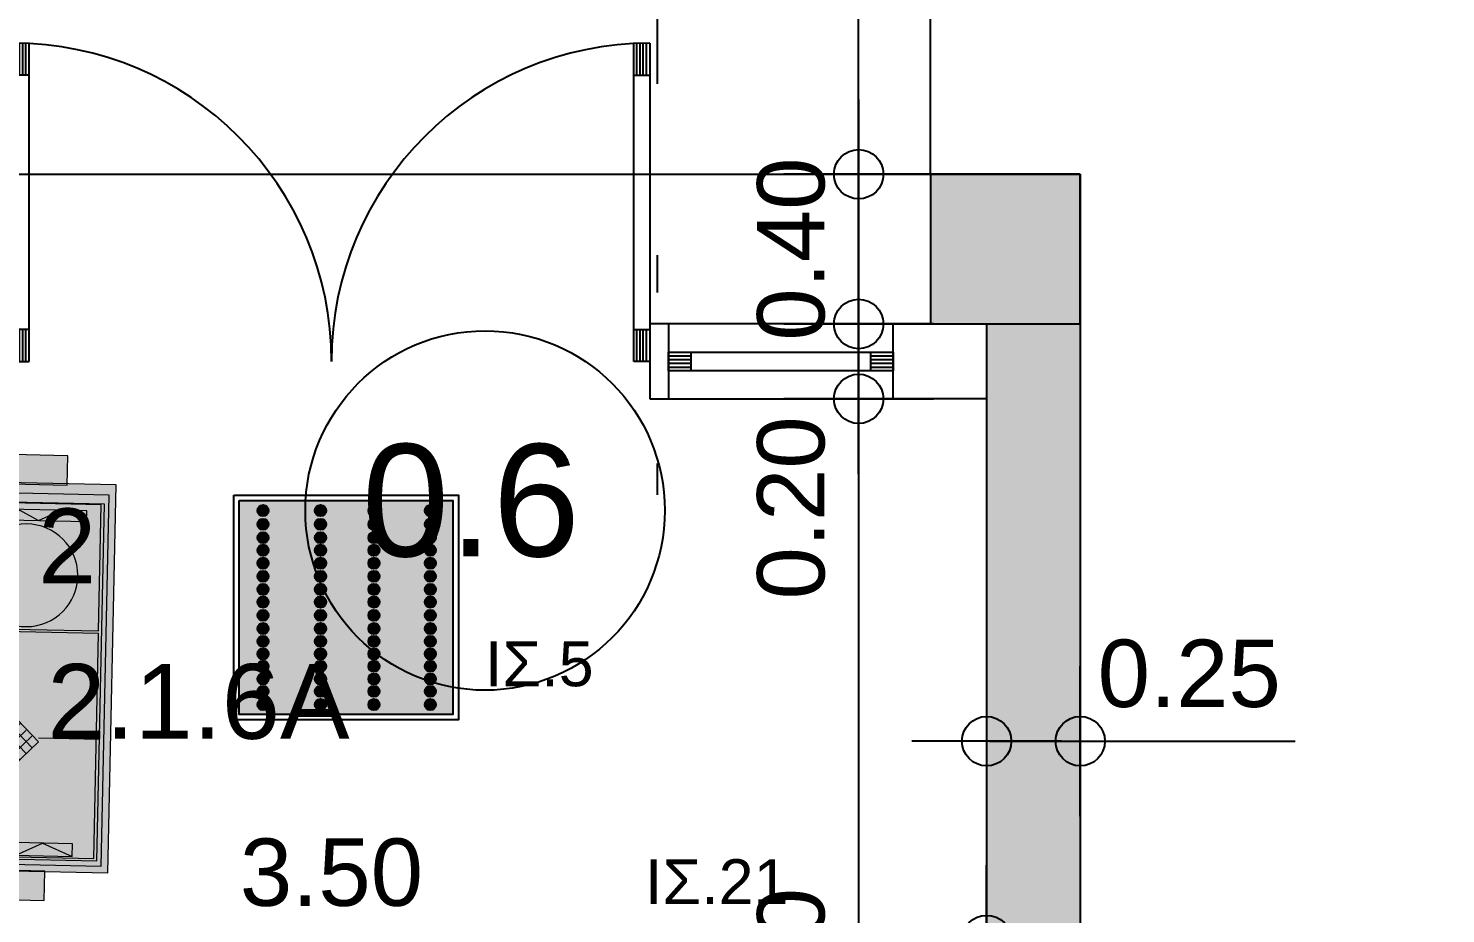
# Model space of a CAD drawing. Header units: metres. Extents: x 0 to 132, y -109 to 310.
# Drawn here: x 30.408 to 34.194, y 45.308 to 47.673 of the extents above; entities that cross this region are included whole.
import ezdxf

# ---------------------------------------------------------------- set-up
doc = ezdxf.new("R2010")
doc.units = ezdxf.units.M
doc.header["$LTSCALE"] = 0.036
doc.linetypes.add('DASHDOTX2', pattern=[50.8, 25.4, -12.7, 0, -12.7])
doc.layers.get('Defpoints').update_dxf_attribs({"color": 252})
for name, color, linetype in [('arxitektonika', 254, 'Continuous'), ('DIMBLK', 252, 'Continuous'), ('electext', 20, 'Continuous'), ('HLEK_FL001_SYMBOLS', 230, 'Continuous'), ('Parathira', 252, 'Continuous'), ('SYMBOLA', 160, 'Continuous')]:
    doc.layers.add(name, color=color, linetype=linetype)
doc.layers.add('fan enallaktis', color=162, linetype='Continuous', lineweight=0)
doc.layers.add('fan enallaktis hatch', color=141, linetype='Continuous', lineweight=0)
doc.styles.add('COMU-N', font='arial.ttf')
doc.styles.get("Standard").update_dxf_attribs({"font": 'arial.ttf'})
doc.dimstyles.new('CADWDOT', dxfattribs={"dimscale": 0.1, "dimtxt": 1.8, "dimasz": 0.08, "dimexe": 2, "dimexo": 0, "dimgap": 0.09, "dimtad": 0, "dimrnd": 0.001, "dimzin": 0, "dimdsep": 46, "dimtxsty": 'Standard', "dimblk1": 'ARTDIM', "dimblk2": 'ARTDIM', "dimsah": 1, "dimcen": 0.09, "dimdle": 0.05, "dimse1": 1, "dimse2": 1, "dimadec": 0, "dimazin": 0, "dimtfac": 1, "dimtmove": 0, "dimatfit": 3, "dimldrblk": 'ARTDIM', "dimfxl": 2, "dimtvp": 0.9999, "dimtolj": 1, "dimtzin": 0, "dimarcsym": 0})

# ---------------------------------------------------------------- blocks, each defined once
blk = doc.blocks.new('A$C33BA02EA')
at = {"layer": 'Parathira'}
for p, q in [((0.05, 0.95), (0.05, 0.1)), ((0.0585, 0.865), (0.0585, 0.95)), ((0.067, 0.865), (0.067, 0.9498)), ((0.0755, 0.865), (0.0755, 0.9496)), ((0.084, 0.865), (0.084, 0.9493)), ((0.0925, 0.1), (0.0925, 0.9489)), ((1.7075, 0.1), (1.7075, 0.9489)), ((1.716, 0.865), (1.716, 0.9493)), ((1.7245, 0.865), (1.7245, 0.9496)), ((1.733, 0.865), (1.733, 0.9498)), ((1.7415, 0.865), (1.7415, 0.95)), ((1.75, 0.95), (1.75, 0.1)), ((0.0925, 0.865), (0.05, 0.865)), ((1.7075, 0.865), (1.75, 0.865)), ((0, 0.2), (0.05, 0.2)), ((0.05, 0.2), (0.05, 0)), ((1.75, 0.2), (1.75, 0)), ((1.8, 0.2), (1.75, 0.2)), ((0.0925, 0.185), (0.05, 0.185)), ((0.0585, 0.1), (0.0585, 0.185)), ((0.067, 0.1), (0.067, 0.185)), ((0.0755, 0.1), (0.0755, 0.185)), ((0.084, 0.1), (0.084, 0.185)), ((1.7075, 0.185), (1.75, 0.185)), ((1.716, 0.1), (1.716, 0.185)), ((1.7245, 0.1), (1.7245, 0.185)), ((1.733, 0.1), (1.733, 0.185)), ((1.7415, 0.1), (1.7415, 0.185)), ((0.05, 0.1), (0.0925, 0.1)), ((1.75, 0.1), (1.7075, 0.1)), ((0.05, 0), (0, 0)), ((1.75, 0), (1.8, 0))]:
    blk.add_line(p, q, dxfattribs=at)
for centre, start, end in [((0.05, 0.1), 0, 90), ((1.75, 0.1), 90, 180)]:
    blk.add_arc(centre, 0.85, start, end, dxfattribs=at)
blk = doc.blocks.new('A$C35C13F37')
at = {"layer": 'Parathira'}
for p, q in [((0, -0.025), (0, 0.025)), ((0, 0.025), (0.6, 0.025)), ((0, 0.015), (0.06, 0.015)), ((0, 0.005), (0.06, 0.005)), ((0.06, 0.025), (0.06, -0.025)), ((0.54, 0.025), (0.54, -0.025)), ((0.54, 0.015), (0.6, 0.015)), ((0.54, 0.005), (0.6, 0.005)), ((0.6, 0.025), (0.6, -0.025)), ((0, -0.005), (0.06, -0.005)), ((0, -0.015), (0.06, -0.015)), ((0.6, -0.025), (0, -0.025)), ((0.54, -0.005), (0.6, -0.005)), ((0.54, -0.015), (0.6, -0.015))]:
    blk.add_line(p, q, dxfattribs=at)
blk = doc.blocks.new('ARTDIM')
at = {"layer": 'DIMBLK'}
for p, q in [((0, -24.9975), (0, 24.9975)), ((-24.9975, 0), (24.9975, 0))]:
    blk.add_line(p, q, dxfattribs=at)
blk.add_circle((0, 0), 8.25, dxfattribs=at)
blk = doc.blocks.new('*D200')
at = {"layer": 'arxitektonika', "color": 0, "lineweight": -2}
blk.add_line((29.4762, 45.2373), (32.9602, 45.2373), dxfattribs=at)
at = {"layer": 'Defpoints', "color": 0, "transparency": 16777216}
for p in [(29.4682, 45.8812), (32.9682, 45.8812), (32.9682, 45.2373)]:
    blk.add_point(p, dxfattribs=at)
at = {"layer": 'arxitektonika', "color": 0, "lineweight": -2, "xscale": 0.008, "yscale": 0.008, "zscale": 0.008, "rotation": 180}
blk.add_blockref('ARTDIM', (29.4682, 45.2373), dxfattribs=at)
at = {"layer": 'arxitektonika', "color": 0, "lineweight": -2, "xscale": 0.008, "yscale": 0.008, "zscale": 0.008}
blk.add_blockref('ARTDIM', (32.9682, 45.2373), dxfattribs=at)
at = {"layer": 'arxitektonika', "color": 0, "insert": (31.2182, 45.4173), "char_height": 0.18, "attachment_point": 5}
blk.add_mtext('\\A1;3.50', dxfattribs=at)
blk = doc.blocks.new('*D204')
at = {"layer": 'arxitektonika', "color": 0, "lineweight": -2}
for p, q in [((32.6264, 47.883), (32.6264, 48.6696)), ((32.6264, 47.291), (32.6264, 47.875))]:
    blk.add_line(p, q, dxfattribs=at)
at = {"layer": 'Defpoints', "color": 0, "transparency": 16777216}
for p in [(32.8727, 47.883), (32.6264, 47.283), (32.8727, 47.283)]:
    blk.add_point(p, dxfattribs=at)
at = {"layer": 'arxitektonika', "color": 0, "lineweight": -2, "xscale": 0.008, "yscale": 0.008, "zscale": 0.008}
for p, rotation in [((32.6264, 47.883), 90), ((32.6264, 47.283), 270)]:
    blk.add_blockref('ARTDIM', p, dxfattribs=dict(at, rotation=rotation))
at = {"layer": 'arxitektonika', "color": 0, "insert": (32.4464, 48.3863), "char_height": 0.18, "attachment_point": 5, "rotation": 90}
blk.add_mtext('\\A1;0.60', dxfattribs=at)
blk = doc.blocks.new('*D205')
at = {"layer": 'arxitektonika', "color": 0, "lineweight": -2}
blk.add_line((32.6264, 47.275), (32.6264, 46.891), dxfattribs=at)
at = {"layer": 'Defpoints', "color": 0, "transparency": 16777216}
for p in [(33.0986, 47.283), (32.6264, 46.883), (33.0986, 46.883)]:
    blk.add_point(p, dxfattribs=at)
at = {"layer": 'arxitektonika', "color": 0, "lineweight": -2, "xscale": 0.008, "yscale": 0.008, "zscale": 0.008}
for p, rotation in [((32.6264, 47.283), 90), ((32.6264, 46.883), 270)]:
    blk.add_blockref('ARTDIM', p, dxfattribs=dict(at, rotation=rotation))
at = {"layer": 'arxitektonika', "color": 0, "insert": (32.4464, 47.083), "char_height": 0.18, "attachment_point": 5, "rotation": 90}
blk.add_mtext('\\A1;0.40', dxfattribs=at)
blk = doc.blocks.new('*D206')
at = {"layer": 'arxitektonika', "color": 0, "lineweight": -2}
for p, q in [((32.6264, 46.875), (32.6264, 46.691)), ((32.6264, 46.683), (32.6264, 46.1084))]:
    blk.add_line(p, q, dxfattribs=at)
at = {"layer": 'Defpoints', "color": 0, "transparency": 16777216}
for p in [(32.9739, 46.883), (32.6264, 46.683), (32.9739, 46.683)]:
    blk.add_point(p, dxfattribs=at)
at = {"layer": 'arxitektonika', "color": 0, "lineweight": -2, "xscale": 0.008, "yscale": 0.008, "zscale": 0.008}
for p, rotation in [((32.6264, 46.883), 90), ((32.6264, 46.683), 270)]:
    blk.add_blockref('ARTDIM', p, dxfattribs=dict(at, rotation=rotation))
at = {"layer": 'arxitektonika', "color": 0, "insert": (32.4464, 46.3917), "char_height": 0.18, "attachment_point": 5, "rotation": 90}
blk.add_mtext('\\A1;0.20', dxfattribs=at)
blk = doc.blocks.new('*D207')
at = {"layer": 'arxitektonika', "color": 0, "lineweight": -2}
blk.add_line((32.6264, 46.675), (32.6264, 43.5883), dxfattribs=at)
at = {"layer": 'Defpoints', "color": 0, "transparency": 16777216}
for p in [(33.1239, 46.683), (32.6264, 43.5803), (33.1239, 43.5803)]:
    blk.add_point(p, dxfattribs=at)
at = {"layer": 'arxitektonika', "color": 0, "lineweight": -2, "xscale": 0.008, "yscale": 0.008, "zscale": 0.008}
for p, rotation in [((32.6264, 46.683), 90), ((32.6264, 43.5803), 270)]:
    blk.add_blockref('ARTDIM', p, dxfattribs=dict(at, rotation=rotation))
at = {"layer": 'arxitektonika', "color": 0, "insert": (32.4464, 45.1317), "char_height": 0.18, "attachment_point": 5, "rotation": 90}
blk.add_mtext('\\A1;3.10', dxfattribs=at)
blk = doc.blocks.new('*D264')
at = {"layer": 'arxitektonika', "color": 0, "lineweight": -2}
for p, q in [((32.9762, 45.7685), (33.2102, 45.7685)), ((33.2182, 45.7685), (33.7927, 45.7685))]:
    blk.add_line(p, q, dxfattribs=at)
at = {"layer": 'Defpoints', "color": 0, "transparency": 16777216}
for p in [(32.9682, 46.883), (33.2182, 46.883), (33.2182, 45.7685)]:
    blk.add_point(p, dxfattribs=at)
at = {"layer": 'arxitektonika', "color": 0, "lineweight": -2, "xscale": 0.008, "yscale": 0.008, "zscale": 0.008, "rotation": 180}
blk.add_blockref('ARTDIM', (32.9682, 45.7685), dxfattribs=at)
at = {"layer": 'arxitektonika', "color": 0, "lineweight": -2, "xscale": 0.008, "yscale": 0.008, "zscale": 0.008}
blk.add_blockref('ARTDIM', (33.2182, 45.7685), dxfattribs=at)
at = {"layer": 'arxitektonika', "color": 0, "insert": (33.5095, 45.9485), "char_height": 0.18, "attachment_point": 5}
blk.add_mtext('\\A1;0.25', dxfattribs=at)
blk = doc.blocks.new('panel led 4x16W 60x60cm acrylic')
at = {"layer": 'HLEK_FL001_SYMBOLS', "linetype": 'Continuous', "lineweight": 0}
h = blk.add_hatch(color=201, dxfattribs=at)
h.dxf.hatch_style = 1
h.paths.add_polyline_path([(45.4184, 65.5575), (45.4184, 64.9863), (45.9896, 64.9863), (45.9896, 65.5575)])
h.paths.add_polyline_path([(45.6208, 65.3554, -1), (45.6508, 65.3554, -1)], flags=16)
h.paths.add_polyline_path([(45.6208, 65.3904, -1), (45.6508, 65.3904, -1)], flags=16)
h.paths.add_polyline_path([(45.7936, 65.3554, -1), (45.7636, 65.3554, -1)], flags=16)
h.paths.add_polyline_path([(45.7636, 65.3904, -1), (45.7936, 65.3904, -1)], flags=16)
h.paths.add_polyline_path([(45.6508, 65.3202, -1), (45.6208, 65.3202, -1)], flags=16)
h.paths.add_polyline_path([(45.7936, 65.3202, -1), (45.7636, 65.3202, -1)], flags=16)
h.paths.add_polyline_path([(45.6208, 65.4249, -1), (45.6508, 65.4249, -1)], flags=16)
h.paths.add_polyline_path([(45.7636, 65.4249, -1), (45.7936, 65.4249, -1)], flags=16)
h.paths.add_polyline_path([(45.6508, 65.2864, -1), (45.6208, 65.2864, -1)], flags=16)
h.paths.add_polyline_path([(45.7936, 65.2864, -1), (45.7636, 65.2864, -1)], flags=16)
h.paths.add_polyline_path([(45.6208, 65.4586, -1), (45.6508, 65.4586, -1)], flags=16)
h.paths.add_polyline_path([(45.7636, 65.4586, -1), (45.7936, 65.4586, -1)], flags=16)
h.paths.add_polyline_path([(45.6508, 65.2511, -1), (45.6208, 65.2511, -1)], flags=16)
h.paths.add_polyline_path([(45.7936, 65.2511, -1), (45.7636, 65.2511, -1)], flags=16)
h.paths.add_polyline_path([(45.6208, 65.4943, -1), (45.6508, 65.4943, -1)], flags=16)
h.paths.add_polyline_path([(45.7636, 65.4943, -1), (45.7936, 65.4943, -1)], flags=16)
h.paths.add_polyline_path([(45.6508, 65.2158, -1), (45.6208, 65.2158, -1)], flags=16)
h.paths.add_polyline_path([(45.7936, 65.2158, -1), (45.7636, 65.2158, -1)], flags=16)
h.paths.add_polyline_path([(45.6208, 65.531, -1), (45.6508, 65.531, -1)], flags=16)
h.paths.add_polyline_path([(45.7636, 65.531, -1), (45.7936, 65.531, -1)], flags=16)
h.paths.add_polyline_path([(45.6508, 65.1817, -1), (45.6208, 65.1817, -1)], flags=16)
h.paths.add_polyline_path([(45.7936, 65.1817, -1), (45.7636, 65.1817, -1)], flags=16)
h.paths.add_polyline_path([(45.4672, 65.3554, -1), (45.4972, 65.3554, -1)], flags=16)
h.paths.add_polyline_path([(45.4672, 65.3904, -1), (45.4972, 65.3904, -1)], flags=16)
h.paths.add_polyline_path([(45.4972, 65.3202, -1), (45.4672, 65.3202, -1)], flags=16)
h.paths.add_polyline_path([(45.6508, 65.1482, -1), (45.6208, 65.1482, -1)], flags=16)
h.paths.add_polyline_path([(45.9441, 65.3554, -1), (45.9141, 65.3554, -1)], flags=16)
h.paths.add_polyline_path([(45.9441, 65.3904, -1), (45.9141, 65.3904, -1)], flags=16)
h.paths.add_polyline_path([(45.7936, 65.1482, -1), (45.7636, 65.1482, -1)], flags=16)
h.paths.add_polyline_path([(45.4672, 65.4249, -1), (45.4972, 65.4249, -1)], flags=16)
h.paths.add_polyline_path([(45.9441, 65.3202, -1), (45.9141, 65.3202, -1)], flags=16)
h.paths.add_polyline_path([(45.4972, 65.2864, -1), (45.4672, 65.2864, -1)], flags=16)
h.paths.add_polyline_path([(45.9141, 65.4249, -1), (45.9441, 65.4249, -1)], flags=16)
h.paths.add_polyline_path([(45.9441, 65.2864, -1), (45.9141, 65.2864, -1)], flags=16)
h.paths.add_polyline_path([(45.4672, 65.4586, -1), (45.4972, 65.4586, -1)], flags=16)
h.paths.add_polyline_path([(45.9141, 65.4586, -1), (45.9441, 65.4586, -1)], flags=16)
h.paths.add_polyline_path([(45.4972, 65.2511, -1), (45.4672, 65.2511, -1)], flags=16)
h.paths.add_polyline_path([(45.9441, 65.2511, -1), (45.9141, 65.2511, -1)], flags=16)
h.paths.add_polyline_path([(45.4672, 65.4943, -1), (45.4972, 65.4943, -1)], flags=16)
h.paths.add_polyline_path([(45.6508, 65.1152, -1), (45.6208, 65.1152, -1)], flags=16)
h.paths.add_polyline_path([(45.7936, 65.1152, -1), (45.7636, 65.1152, -1)], flags=16)
h.paths.add_polyline_path([(45.9141, 65.4943, -1), (45.9441, 65.4943, -1)], flags=16)
h.paths.add_polyline_path([(45.4972, 65.2158, -1), (45.4672, 65.2158, -1)], flags=16)
h.paths.add_polyline_path([(45.9441, 65.2158, -1), (45.9141, 65.2158, -1)], flags=16)
h.paths.add_polyline_path([(45.4672, 65.531, -1), (45.4972, 65.531, -1)], flags=16)
h.paths.add_polyline_path([(45.9141, 65.531, -1), (45.9441, 65.531, -1)], flags=16)
h.paths.add_polyline_path([(45.4972, 65.1817, -1), (45.4672, 65.1817, -1)], flags=16)
h.paths.add_polyline_path([(45.9441, 65.1817, -1), (45.9141, 65.1817, -1)], flags=16)
h.paths.add_polyline_path([(45.6508, 65.0811, -1), (45.6208, 65.0811, -1)], flags=16)
h.paths.add_polyline_path([(45.7936, 65.0811, -1), (45.7636, 65.0811, -1)], flags=16)
h.paths.add_polyline_path([(45.4972, 65.1482, -1), (45.4672, 65.1482, -1)], flags=16)
h.paths.add_polyline_path([(45.9441, 65.1482, -1), (45.9141, 65.1482, -1)], flags=16)
h.paths.add_polyline_path([(45.6508, 65.048, -1), (45.6208, 65.048, -1)], flags=16)
h.paths.add_polyline_path([(45.7936, 65.048, -1), (45.7636, 65.048, -1)], flags=16)
h.paths.add_polyline_path([(45.4972, 65.1152, -1), (45.4672, 65.1152, -1)], flags=16)
h.paths.add_polyline_path([(45.9441, 65.1152, -1), (45.9141, 65.1152, -1)], flags=16)
h.paths.add_polyline_path([(45.6508, 65.0128, -1), (45.6208, 65.0128, -1)], flags=16)
h.paths.add_polyline_path([(45.4972, 65.0811, -1), (45.4672, 65.0811, -1)], flags=16)
h.paths.add_polyline_path([(45.7936, 65.0128, -1), (45.7636, 65.0128, -1)], flags=16)
h.paths.add_polyline_path([(45.9441, 65.0811, -1), (45.9141, 65.0811, -1)], flags=16)
h.paths.add_polyline_path([(45.4972, 65.048, -1), (45.4672, 65.048, -1)], flags=16)
h.paths.add_polyline_path([(45.9441, 65.048, -1), (45.9141, 65.048, -1)], flags=16)
h.paths.add_polyline_path([(45.4972, 65.0128, -1), (45.4672, 65.0128, -1)], flags=16)
h.paths.add_polyline_path([(45.9441, 65.0128, -1), (45.9141, 65.0128, -1)], flags=16)
h = blk.add_hatch(color=11, dxfattribs=at)
h.dxf.hatch_style = 1
h.paths.add_polyline_path([(45.4972, 65.531, 1), (45.4672, 65.531, 1)])
h = blk.add_hatch(color=11, dxfattribs=at)
h.dxf.hatch_style = 1
h.paths.add_polyline_path([(45.6508, 65.531, 1), (45.6208, 65.531, 1)])
h = blk.add_hatch(color=11, dxfattribs=at)
h.dxf.hatch_style = 1
h.paths.add_polyline_path([(45.7936, 65.531, 1), (45.7636, 65.531, 1)])
h = blk.add_hatch(color=11, dxfattribs=at)
h.dxf.hatch_style = 1
h.paths.add_polyline_path([(45.9441, 65.531, 1), (45.9141, 65.531, 1)])
h = blk.add_hatch(color=11, dxfattribs=at)
h.dxf.hatch_style = 1
h.paths.add_polyline_path([(45.4972, 65.4943, 1), (45.4672, 65.4943, 1)])
h = blk.add_hatch(color=11, dxfattribs=at)
h.dxf.hatch_style = 1
h.paths.add_polyline_path([(45.6508, 65.4943, 1), (45.6208, 65.4943, 1)])
h = blk.add_hatch(color=11, dxfattribs=at)
h.dxf.hatch_style = 1
h.paths.add_polyline_path([(45.7936, 65.4943, 1), (45.7636, 65.4943, 1)])
h = blk.add_hatch(color=11, dxfattribs=at)
h.dxf.hatch_style = 1
h.paths.add_polyline_path([(45.9441, 65.4943, 1), (45.9141, 65.4943, 1)])
h = blk.add_hatch(color=11, dxfattribs=at)
h.dxf.hatch_style = 1
h.paths.add_polyline_path([(45.4972, 65.4586, 1), (45.4672, 65.4586, 1)])
h = blk.add_hatch(color=11, dxfattribs=at)
h.dxf.hatch_style = 1
h.paths.add_polyline_path([(45.6508, 65.4586, 1), (45.6208, 65.4586, 1)])
h = blk.add_hatch(color=11, dxfattribs=at)
h.dxf.hatch_style = 1
h.paths.add_polyline_path([(45.7936, 65.4586, 1), (45.7636, 65.4586, 1)])
h = blk.add_hatch(color=11, dxfattribs=at)
h.dxf.hatch_style = 1
h.paths.add_polyline_path([(45.9441, 65.4586, 1), (45.9141, 65.4586, 1)])
h = blk.add_hatch(color=11, dxfattribs=at)
h.dxf.hatch_style = 1
h.paths.add_polyline_path([(45.4972, 65.4249, 1), (45.4672, 65.4249, 1)])
h = blk.add_hatch(color=11, dxfattribs=at)
h.dxf.hatch_style = 1
h.paths.add_polyline_path([(45.6508, 65.4249, 1), (45.6208, 65.4249, 1)])
h = blk.add_hatch(color=11, dxfattribs=at)
h.dxf.hatch_style = 1
h.paths.add_polyline_path([(45.7936, 65.4249, 1), (45.7636, 65.4249, 1)])
h = blk.add_hatch(color=11, dxfattribs=at)
h.dxf.hatch_style = 1
h.paths.add_polyline_path([(45.9441, 65.4249, 1), (45.9141, 65.4249, 1)])
h = blk.add_hatch(color=11, dxfattribs=at)
h.dxf.hatch_style = 1
h.paths.add_polyline_path([(45.4972, 65.3904, 1), (45.4672, 65.3904, 1)])
h = blk.add_hatch(color=11, dxfattribs=at)
h.dxf.hatch_style = 1
h.paths.add_polyline_path([(45.6508, 65.3904, 1), (45.6208, 65.3904, 1)])
h = blk.add_hatch(color=11, dxfattribs=at)
h.dxf.hatch_style = 1
h.paths.add_polyline_path([(45.7936, 65.3904, 1), (45.7636, 65.3904, 1)])
h = blk.add_hatch(color=11, dxfattribs=at)
h.dxf.hatch_style = 1
h.paths.add_polyline_path([(45.9441, 65.3904, 1), (45.9141, 65.3904, 1)])
h = blk.add_hatch(color=11, dxfattribs=at)
h.dxf.hatch_style = 1
h.paths.add_polyline_path([(45.4972, 65.3554, 1), (45.4672, 65.3554, 1)])
h = blk.add_hatch(color=11, dxfattribs=at)
h.dxf.hatch_style = 1
h.paths.add_polyline_path([(45.6508, 65.3554, 1), (45.6208, 65.3554, 1)])
h = blk.add_hatch(color=11, dxfattribs=at)
h.dxf.hatch_style = 1
h.paths.add_polyline_path([(45.7936, 65.3554, 1), (45.7636, 65.3554, 1)])
h = blk.add_hatch(color=11, dxfattribs=at)
h.dxf.hatch_style = 1
h.paths.add_polyline_path([(45.9441, 65.3554, 1), (45.9141, 65.3554, 1)])
h = blk.add_hatch(color=11, dxfattribs=at)
h.dxf.hatch_style = 1
h.paths.add_polyline_path([(45.4972, 65.3202, 1), (45.4672, 65.3202, 1)])
h = blk.add_hatch(color=11, dxfattribs=at)
h.dxf.hatch_style = 1
h.paths.add_polyline_path([(45.6508, 65.3202, 1), (45.6208, 65.3202, 1)])
h = blk.add_hatch(color=11, dxfattribs=at)
h.dxf.hatch_style = 1
h.paths.add_polyline_path([(45.7936, 65.3202, 1), (45.7636, 65.3202, 1)])
h = blk.add_hatch(color=11, dxfattribs=at)
h.dxf.hatch_style = 1
h.paths.add_polyline_path([(45.9441, 65.3202, 1), (45.9141, 65.3202, 1)])
h = blk.add_hatch(color=11, dxfattribs=at)
h.dxf.hatch_style = 1
h.paths.add_polyline_path([(45.4972, 65.2864, 1), (45.4672, 65.2864, 1)])
h = blk.add_hatch(color=11, dxfattribs=at)
h.dxf.hatch_style = 1
h.paths.add_polyline_path([(45.6508, 65.2864, 1), (45.6208, 65.2864, 1)])
h = blk.add_hatch(color=11, dxfattribs=at)
h.dxf.hatch_style = 1
h.paths.add_polyline_path([(45.7936, 65.2864, 1), (45.7636, 65.2864, 1)])
h = blk.add_hatch(color=11, dxfattribs=at)
h.dxf.hatch_style = 1
h.paths.add_polyline_path([(45.9441, 65.2864, 1), (45.9141, 65.2864, 1)])
h = blk.add_hatch(color=11, dxfattribs=at)
h.dxf.hatch_style = 1
h.paths.add_polyline_path([(45.4972, 65.2511, 1), (45.4672, 65.2511, 1)])
h = blk.add_hatch(color=11, dxfattribs=at)
h.dxf.hatch_style = 1
h.paths.add_polyline_path([(45.4972, 65.2158, 1), (45.4672, 65.2158, 1)])
h = blk.add_hatch(color=11, dxfattribs=at)
h.dxf.hatch_style = 1
h.paths.add_polyline_path([(45.6508, 65.2511, 1), (45.6208, 65.2511, 1)])
h = blk.add_hatch(color=11, dxfattribs=at)
h.dxf.hatch_style = 1
h.paths.add_polyline_path([(45.6508, 65.2158, 1), (45.6208, 65.2158, 1)])
h = blk.add_hatch(color=11, dxfattribs=at)
h.dxf.hatch_style = 1
h.paths.add_polyline_path([(45.7936, 65.2511, 1), (45.7636, 65.2511, 1)])
h = blk.add_hatch(color=11, dxfattribs=at)
h.dxf.hatch_style = 1
h.paths.add_polyline_path([(45.7936, 65.2158, 1), (45.7636, 65.2158, 1)])
h = blk.add_hatch(color=11, dxfattribs=at)
h.dxf.hatch_style = 1
h.paths.add_polyline_path([(45.9441, 65.2511, 1), (45.9141, 65.2511, 1)])
h = blk.add_hatch(color=11, dxfattribs=at)
h.dxf.hatch_style = 1
h.paths.add_polyline_path([(45.9441, 65.2158, 1), (45.9141, 65.2158, 1)])
h = blk.add_hatch(color=11, dxfattribs=at)
h.dxf.hatch_style = 1
h.paths.add_polyline_path([(45.4972, 65.1817, 1), (45.4672, 65.1817, 1)])
h = blk.add_hatch(color=11, dxfattribs=at)
h.dxf.hatch_style = 1
h.paths.add_polyline_path([(45.6508, 65.1817, 1), (45.6208, 65.1817, 1)])
h = blk.add_hatch(color=11, dxfattribs=at)
h.dxf.hatch_style = 1
h.paths.add_polyline_path([(45.7936, 65.1817, 1), (45.7636, 65.1817, 1)])
h = blk.add_hatch(color=11, dxfattribs=at)
h.dxf.hatch_style = 1
h.paths.add_polyline_path([(45.9441, 65.1817, 1), (45.9141, 65.1817, 1)])
h = blk.add_hatch(color=11, dxfattribs=at)
h.dxf.hatch_style = 1
h.paths.add_polyline_path([(45.4972, 65.1482, 1), (45.4672, 65.1482, 1)])
h = blk.add_hatch(color=11, dxfattribs=at)
h.dxf.hatch_style = 1
h.paths.add_polyline_path([(45.6508, 65.1482, 1), (45.6208, 65.1482, 1)])
h = blk.add_hatch(color=11, dxfattribs=at)
h.dxf.hatch_style = 1
h.paths.add_polyline_path([(45.7936, 65.1482, 1), (45.7636, 65.1482, 1)])
h = blk.add_hatch(color=11, dxfattribs=at)
h.dxf.hatch_style = 1
h.paths.add_polyline_path([(45.9441, 65.1482, 1), (45.9141, 65.1482, 1)])
h = blk.add_hatch(color=11, dxfattribs=at)
h.dxf.hatch_style = 1
h.paths.add_polyline_path([(45.4972, 65.1152, 1), (45.4672, 65.1152, 1)])
h = blk.add_hatch(color=11, dxfattribs=at)
h.dxf.hatch_style = 1
h.paths.add_polyline_path([(45.6508, 65.1152, 1), (45.6208, 65.1152, 1)])
h = blk.add_hatch(color=11, dxfattribs=at)
h.dxf.hatch_style = 1
h.paths.add_polyline_path([(45.7936, 65.1152, 1), (45.7636, 65.1152, 1)])
h = blk.add_hatch(color=11, dxfattribs=at)
h.dxf.hatch_style = 1
h.paths.add_polyline_path([(45.9441, 65.1152, 1), (45.9141, 65.1152, 1)])
h = blk.add_hatch(color=11, dxfattribs=at)
h.dxf.hatch_style = 1
h.paths.add_polyline_path([(45.4972, 65.0811, 1), (45.4672, 65.0811, 1)])
h = blk.add_hatch(color=11, dxfattribs=at)
h.dxf.hatch_style = 1
h.paths.add_polyline_path([(45.6508, 65.0811, 1), (45.6208, 65.0811, 1)])
h = blk.add_hatch(color=11, dxfattribs=at)
h.dxf.hatch_style = 1
h.paths.add_polyline_path([(45.7936, 65.0811, 1), (45.7636, 65.0811, 1)])
h = blk.add_hatch(color=11, dxfattribs=at)
h.dxf.hatch_style = 1
h.paths.add_polyline_path([(45.9441, 65.0811, 1), (45.9141, 65.0811, 1)])
h = blk.add_hatch(color=11, dxfattribs=at)
h.dxf.hatch_style = 1
h.paths.add_polyline_path([(45.4972, 65.048, 1), (45.4672, 65.048, 1)])
h = blk.add_hatch(color=11, dxfattribs=at)
h.dxf.hatch_style = 1
h.paths.add_polyline_path([(45.6508, 65.048, 1), (45.6208, 65.048, 1)])
h = blk.add_hatch(color=11, dxfattribs=at)
h.dxf.hatch_style = 1
h.paths.add_polyline_path([(45.7936, 65.048, 1), (45.7636, 65.048, 1)])
h = blk.add_hatch(color=11, dxfattribs=at)
h.dxf.hatch_style = 1
h.paths.add_polyline_path([(45.9441, 65.048, 1), (45.9141, 65.048, 1)])
h = blk.add_hatch(color=11, dxfattribs=at)
h.dxf.hatch_style = 1
h.paths.add_polyline_path([(45.4972, 65.0128, 1), (45.4672, 65.0128, 1)])
h = blk.add_hatch(color=11, dxfattribs=at)
h.dxf.hatch_style = 1
h.paths.add_polyline_path([(45.6508, 65.0128, 1), (45.6208, 65.0128, 1)])
h = blk.add_hatch(color=11, dxfattribs=at)
h.dxf.hatch_style = 1
h.paths.add_polyline_path([(45.7936, 65.0128, 1), (45.7636, 65.0128, 1)])
h = blk.add_hatch(color=11, dxfattribs=at)
h.dxf.hatch_style = 1
h.paths.add_polyline_path([(45.9441, 65.0128, 1), (45.9141, 65.0128, 1)])
at = {"layer": 'HLEK_FL001_SYMBOLS'}
for points in [[(45.4043, 65.5722), (46.0043, 65.5722), (46.0043, 64.9722), (45.4043, 64.9722)], [(45.4184, 65.5575), (45.9896, 65.5575), (45.9896, 64.9863), (45.4184, 64.9863)]]:
    blk.add_lwpolyline(points, close=True, dxfattribs=at)
for centre in [(45.4822, 65.531), (45.6358, 65.531), (45.7786, 65.531), (45.9291, 65.531), (45.4822, 65.4943), (45.6358, 65.4943), (45.7786, 65.4943), (45.9291, 65.4943), (45.4822, 65.4586), (45.6358, 65.4586), (45.7786, 65.4586), (45.9291, 65.4586), (45.4822, 65.4249), (45.6358, 65.4249), (45.7786, 65.4249), (45.9291, 65.4249), (45.4822, 65.3904), (45.6358, 65.3904), (45.7786, 65.3904), (45.9291, 65.3904), (45.4822, 65.3554), (45.6358, 65.3554), (45.7786, 65.3554), (45.9291, 65.3554), (45.4822, 65.3202), (45.6358, 65.3202), (45.7786, 65.3202), (45.9291, 65.3202), (45.4822, 65.2864), (45.6358, 65.2864), (45.7786, 65.2864), (45.9291, 65.2864), (45.4822, 65.2511), (45.4822, 65.2158), (45.6358, 65.2511), (45.6358, 65.2158), (45.7786, 65.2511), (45.7786, 65.2158), (45.9291, 65.2511), (45.9291, 65.2158), (45.4822, 65.1817), (45.6358, 65.1817), (45.7786, 65.1817), (45.9291, 65.1817), (45.4822, 65.1482), (45.6358, 65.1482), (45.7786, 65.1482), (45.9291, 65.1482), (45.4822, 65.1152), (45.6358, 65.1152), (45.7786, 65.1152), (45.9291, 65.1152), (45.4822, 65.0811), (45.6358, 65.0811), (45.7786, 65.0811), (45.9291, 65.0811), (45.4822, 65.048), (45.6358, 65.048), (45.7786, 65.048), (45.9291, 65.048), (45.4822, 65.0128), (45.6358, 65.0128), (45.7786, 65.0128), (45.9291, 65.0128)]:
    blk.add_circle(centre, 0.015, dxfattribs=at)
blk = doc.blocks.new('gY1_a36')
at = {"layer": 'SYMBOLA', "color": 0}
blk.add_solid([(0.15, 0.075), (0.15, -0.075), (0, 0)], dxfattribs=at)
blk = doc.blocks.new('gY1_a40')
at = {"layer": 'SYMBOLA'}
for points in [[(0.15, 0.075), (0.15, -0.075), (0, 0)], [(0.0099, 0), (0.3099, 0.075), (0.2849, 0)], [(0.3099, -0.075), (0.2849, 0), (0.0099, 0)]]:
    blk.add_solid(points, dxfattribs=at)
blk = doc.blocks.new('fan enallaktis')
at = {"layer": 'fan enallaktis hatch'}
for points in [[(-1.2878, 0.0641), (-0.0609, 0.0641), (-0.0609, 1.2155), (-1.2878, 1.2155), (-1.2878, 1.0449), (-1.2842, 1.0449), (-1.2842, 0.824), (-1.2878, 0.824)], [(-1.2878, 0.439), (-1.2842, 0.439), (-1.2842, 0.2181), (-1.2878, 0.2181), (-1.2878, 0.0641), (-0.0609, 0.0641), (-0.0609, 1.2155), (-1.2878, 1.2155)], [(-1.2878, 0.0641), (-0.0609, 0.0641), (-0.0609, 0.824), (-0.0627, 0.824), (-0.0627, 1.0449), (-0.0609, 1.0449), (-0.0609, 1.2155), (-1.2878, 1.2155)], [(-1.2878, 0.0641), (-0.0609, 0.0641), (-0.0609, 0.263), (-0.0627, 0.263), (-0.0627, 0.4839), (-0.0609, 0.4839), (-0.0609, 1.2155), (-1.2878, 1.2155)], [(-1.2878, 0.0641), (-0.0609, 0.0641), (-0.0609, 0.824), (-0.0627, 0.824), (-0.0627, 1.0449), (-0.0609, 1.0449), (-0.0609, 1.2155), (-1.2878, 1.2155)], [(-1.2878, 0.0641), (-0.0609, 0.0641), (-0.0609, 1.2155), (-1.2878, 1.2155), (-1.2878, 1.0449), (-1.2842, 1.0449), (-1.2842, 0.824), (-1.2878, 0.824)], [(-0.151, 0.8366), (-0.1107, 0.9204), (-0.1476, 0.9909), (-0.1107, 1.0748), (-0.1503, 1.1507), (-0.151, 1.1507)], [(-0.1107, 1.0748), (-0.1107, 1.1507), (-0.1503, 1.1507)], [(-1.1961, 0.8431), (-1.1619, 0.9144), (-1.1933, 0.9743), (-1.1619, 1.0456), (-1.1961, 1.1112)], [(-1.1619, 1.0456), (-1.1619, 1.1112), (-1.1961, 1.1112)], [(-0.8257, 0.9287, 1), (-1.1502, 0.9287, 1)], [(-1.2878, 1.0449), (-1.377, 1.0449), (-1.377, 0.824), (-1.2878, 0.824)], [(-1.1933, 0.9743), (-1.1619, 0.9144), (-1.1619, 1.0456)], [(-0.1107, 1.0748), (-0.1476, 0.9909), (-0.1107, 0.9204)], [(-0.0609, 0.824), (0.0301, 0.824), (0.0301, 1.0449), (-0.0609, 1.0449)], [(-1.1619, 0.9144), (-1.1961, 0.8431), (-1.1619, 0.7633)], [(-0.1107, 0.9204), (-0.151, 0.8366), (-0.1107, 0.7426)], [(-1.1961, 0.7633), (-1.1619, 0.7633), (-1.1961, 0.8431)], [(-0.151, 0.8366), (-0.151, 0.7426), (-0.1107, 0.7426)], [(-0.151, 0.2717), (-0.1107, 0.3556), (-0.1476, 0.426), (-0.1107, 0.5099), (-0.151, 0.5871)], [(-0.1107, 0.5871), (-0.151, 0.5871), (-0.1107, 0.5099)], [(-0.1107, 0.5099), (-0.1476, 0.426), (-0.1107, 0.3556)], [(-0.0609, 0.263), (0.0301, 0.263), (0.0301, 0.4839), (-0.0609, 0.4839)], [(-1.2878, 0.439), (-1.377, 0.439), (-1.377, 0.2181), (-1.2878, 0.2181)], [(-0.1107, 0.1778), (-0.1107, 0.3556), (-0.151, 0.2717)], [(-0.151, 0.1778), (-0.1107, 0.1778), (-0.151, 0.2717)]]:
    blk.add_hatch(color=256, dxfattribs=at).paths.add_polyline_path(points)
h = blk.add_hatch(color=256, dxfattribs=at)
h.paths.add_polyline_path([(-1.2878, 1.0449), (-1.2842, 1.0449), (-1.2842, 0.824), (-1.2878, 0.824), (-1.2878, 0.439), (-1.2842, 0.439), (-1.2842, 0.2181), (-1.2878, 0.2181), (-1.2878, 0.0641), (-0.0609, 0.0641), (-0.0609, 0.263), (-0.0627, 0.263), (-0.0627, 0.4839), (-0.0609, 0.4839), (-0.0609, 0.824), (-0.0627, 0.824), (-0.0627, 1.0449), (-0.0609, 1.0449), (-0.0609, 1.2155), (-1.2878, 1.2155)])
h.paths.add_polyline_path([(-1.2551, 0.0851), (-0.0819, 0.0851), (-0.0819, 1.1956), (-1.2551, 1.1956)], flags=16)
h.paths.add_polyline_path([(-1.2265, 1.178), (-0.0987, 1.178), (-0.0987, 0.0995), (-1.2265, 0.0995)], flags=0)
h.paths.add_polyline_path([(-1.2161, 1.1431), (-0.8172, 1.1431), (-0.8172, 1.1507), (-0.151, 1.1507), (-0.151, 1.1519), (-0.1058, 1.1519), (-0.1058, 0.1091), (-0.8172, 0.1091), (-0.8172, 0.7097), (-1.2161, 0.7097)], flags=0)
h.paths.add_polyline_path([(-1.1961, 1.1112), (-1.1619, 1.1112), (-1.1619, 0.7633), (-1.1961, 0.7633)], flags=0)
h.paths.add_polyline_path([(-0.8257, 0.9287, -1), (-1.1502, 0.9287, -1)], flags=0)
h.paths.add_polyline_path([(-1.0821, 1.0511), (-0.8379, 0.929), (-1.0821, 0.8069)], flags=0)
h.paths.add_polyline_path([(-1.2243, 0.5433), (-0.825, 0.5433), (-0.825, 0.1098), (-1.2243, 0.1098)], flags=0)
h.paths.add_polyline_path([(-1.2043, 0.5031), (-1.1701, 0.5031), (-1.1701, 0.1552), (-1.2043, 0.1552)], flags=0)
h.paths.add_polyline_path([(-0.8339, 0.3409, -1), (-1.1583, 0.3409, -1)], flags=0)
h.paths.add_polyline_path([(-0.4706, 0.966), (-0.1336, 0.629), (-0.4706, 0.292), (-0.8077, 0.629)], flags=0)
h.paths.add_polyline_path([(-0.7696, 0.6299), (-0.4704, 0.9291), (-0.1713, 0.6299), (-0.4704, 0.3308)], flags=0)
h.paths.add_polyline_path([(-0.7338, 0.6309), (-0.4704, 0.8942), (-0.2071, 0.6309), (-0.4704, 0.3676)], flags=0)
h.paths.add_polyline_path([(-0.6954, 0.6324), (-0.4704, 0.8574), (-0.2455, 0.6324), (-0.4704, 0.4075)], flags=0)
h.paths.add_polyline_path([(-0.657, 0.6309), (-0.4704, 0.8175), (-0.2838, 0.6309), (-0.4704, 0.4443)], flags=0)
h.paths.add_polyline_path([(-0.6204, 0.6307), (-0.4704, 0.7807), (-0.3205, 0.6307), (-0.4704, 0.4807)], flags=0)
h.paths.add_polyline_path([(-0.5838, 0.6309), (-0.4704, 0.7442), (-0.3571, 0.6309), (-0.4704, 0.5176)], flags=0)
h.paths.add_polyline_path([(-0.5454, 0.6324), (-0.4704, 0.7074), (-0.3955, 0.6324), (-0.4704, 0.5574)], flags=0)
h.paths.add_polyline_path([(-0.5071, 0.6309), (-0.4704, 0.6675), (-0.4338, 0.6309), (-0.4704, 0.5943)], flags=0)
h.paths.add_polyline_path([(-0.9019, 0.4626), (-0.9019, 0.2185), (-1.1461, 0.3405)], flags=0)
h.paths.add_polyline_path([(-0.151, 0.5871), (-0.1107, 0.5871), (-0.1107, 0.1778), (-0.151, 0.1778)], flags=0)
h = blk.add_hatch(color=256, dxfattribs=at)
h.paths.add_polyline_path([(-1.2161, 0.7097), (-1.2161, 1.1431), (-0.8172, 1.1431), (-0.8172, 1.1507), (-0.151, 1.1507), (-0.151, 1.1519), (-0.1107, 1.1519), (-0.1107, 1.1507), (-0.1058, 1.1507), (-0.1058, 0.1091), (-0.4829, 0.1091), (-0.4829, 0.0995), (-0.0987, 0.0995), (-0.0987, 1.178), (-1.2265, 1.178), (-1.2265, 0.0995), (-0.4829, 0.0995), (-0.4829, 0.1091), (-0.8172, 0.1091), (-0.8172, 0.7097)])
h.paths.add_polyline_path([(-0.825, 0.5433), (-0.825, 0.1098), (-1.2243, 0.1098), (-1.2243, 0.5433)], flags=16)
h.paths.add_polyline_path([(-1.1701, 0.5031), (-1.1701, 0.1552), (-1.2043, 0.1552), (-1.2043, 0.5031)], flags=0)
h.paths.add_polyline_path([(-0.8339, 0.3409, -1), (-1.1583, 0.3409, -1)], flags=0)
h.paths.add_polyline_path([(-0.9019, 0.4626), (-0.9019, 0.2185), (-1.1461, 0.3405)], flags=0)
h = blk.add_hatch(color=256, dxfattribs=at)
h.paths.add_polyline_path([(-0.8172, 0.1091), (-0.1058, 0.1091), (-0.1058, 1.1507), (-0.8168, 1.1507), (-0.8168, 0.7097), (-0.8172, 0.7097)])
h.paths.add_polyline_path([(-0.8257, 0.9287, 1), (-1.1502, 0.9287, 1)])
h.paths.add_polyline_path([(-0.8379, 0.929), (-1.0821, 0.8069), (-1.0821, 1.0511)], flags=16)
h.paths.add_polyline_path([(-1.1619, 1.1112), (-1.1619, 0.7633), (-1.1961, 0.7633), (-1.1961, 1.1112)])
h = blk.add_hatch(color=256, dxfattribs=at)
h.paths.add_polyline_path([(-0.8168, 1.1507), (-0.8168, 0.7097), (-0.8172, 0.7097), (-0.8172, 0.1091), (-0.1058, 0.1091), (-0.1058, 0.7426), (-0.151, 0.7426), (-0.151, 1.1507)])
h.paths.add_polyline_path([(-0.4706, 0.966), (-0.1336, 0.629), (-0.4706, 0.292), (-0.8077, 0.629)], flags=16)
h.paths.add_polyline_path([(-0.4704, 0.9291), (-0.1713, 0.6299), (-0.4704, 0.3308), (-0.7696, 0.6299)], flags=0)
h.paths.add_polyline_path([(-0.4704, 0.8942), (-0.2071, 0.6309), (-0.4704, 0.3676), (-0.7338, 0.6309)], flags=0)
h.paths.add_polyline_path([(-0.2455, 0.6324), (-0.4704, 0.4075), (-0.6954, 0.6324), (-0.4704, 0.8574)], flags=0)
h.paths.add_polyline_path([(-0.2838, 0.6309), (-0.4704, 0.4443), (-0.657, 0.6309), (-0.4704, 0.8175)], flags=0)
h.paths.add_polyline_path([(-0.3205, 0.6307), (-0.4704, 0.4807), (-0.6204, 0.6307), (-0.4704, 0.7807)], flags=0)
h.paths.add_polyline_path([(-0.3571, 0.6309), (-0.4704, 0.5176), (-0.5838, 0.6309), (-0.4704, 0.7442)], flags=0)
h.paths.add_polyline_path([(-0.3955, 0.6324), (-0.4704, 0.5574), (-0.5454, 0.6324), (-0.4704, 0.7074)], flags=0)
h.paths.add_polyline_path([(-0.4338, 0.6309), (-0.4704, 0.5943), (-0.5071, 0.6309), (-0.4704, 0.6675)], flags=0)
h.paths.add_polyline_path([(-0.151, 0.5871), (-0.1107, 0.5871), (-0.1107, 0.1778), (-0.151, 0.1778)], flags=16)
h = blk.add_hatch(color=256, dxfattribs=at)
h.paths.add_polyline_path([(-1.2243, 0.1098), (-0.825, 0.1098), (-0.825, 0.5433), (-1.2243, 0.5433)])
h.paths.add_polyline_path([(-0.8339, 0.3409, 1), (-1.1583, 0.3409, 1)], flags=16)
h.paths.add_polyline_path([(-1.1461, 0.3405), (-0.9019, 0.4626), (-0.9019, 0.2185)], flags=0)
at = {"layer": 'fan enallaktis'}
for p, q in [((-0.4829, 0.966), (-0.4829, 1.173)), ((-0.151, 1.1519), (-0.1107, 1.0748)), ((-1.1961, 1.1112), (-1.1619, 1.0456)), ((-1.1619, 1.0456), (-1.1933, 0.9743)), ((-0.1107, 1.0748), (-0.1476, 0.9909)), ((-0.1476, 0.9909), (-0.1107, 0.9204)), ((-1.1933, 0.9743), (-1.1619, 0.9144)), ((-0.7877, 0.6119), (-0.4516, 0.9479)), ((-0.4883, 0.947), (-0.1522, 0.6109)), ((-1.1619, 0.9144), (-1.1961, 0.8431)), ((-0.7702, 0.5944), (-0.4342, 0.9305)), ((-0.7518, 0.576), (-0.4157, 0.9121)), ((-0.5241, 0.9111), (-0.1881, 0.575)), ((-0.5057, 0.9295), (-0.1697, 0.5934)), ((-0.1107, 0.9204), (-0.151, 0.8366)), ((-0.7319, 0.5561), (-0.3958, 0.8921)), ((-0.7135, 0.5376), (-0.3774, 0.8737)), ((-0.6953, 0.5194), (-0.3592, 0.8555)), ((-0.5807, 0.8545), (-0.2446, 0.5185)), ((-0.5625, 0.8727), (-0.2264, 0.5367)), ((-0.5441, 0.8912), (-0.208, 0.5551)), ((-1.1961, 0.8431), (-1.1619, 0.7633)), ((-0.6768, 0.501), (-0.3408, 0.8371)), ((-0.6569, 0.4811), (-0.3208, 0.8171)), ((-0.6191, 0.8162), (-0.283, 0.4801)), ((-0.5991, 0.8361), (-0.2631, 0.5)), ((-0.151, 0.8366), (-0.1107, 0.7426)), ((-0.6557, 0.7795), (-0.3196, 0.4435)), ((-0.6385, 0.4627), (-0.3024, 0.7987)), ((-0.6375, 0.7978), (-0.3014, 0.4617)), ((-0.6203, 0.4444), (-0.2842, 0.7805)), ((-0.6019, 0.426), (-0.2658, 0.7621)), ((-0.7125, 0.7228), (-0.3764, 0.3867)), ((-0.6941, 0.7412), (-0.358, 0.4051)), ((-0.6741, 0.7611), (-0.338, 0.4251)), ((-0.5819, 0.4061), (-0.2458, 0.7422)), ((-0.5635, 0.3877), (-0.2274, 0.7237)), ((-0.7491, 0.6861), (-0.413, 0.3501)), ((-0.7307, 0.7046), (-0.3946, 0.3685)), ((-0.5453, 0.3695), (-0.2092, 0.7055)), ((-0.5269, 0.351), (-0.1908, 0.6871)), ((-0.7875, 0.6478), (-0.4514, 0.3117)), ((-0.7691, 0.6662), (-0.433, 0.3301)), ((-0.5069, 0.3311), (-0.1708, 0.6672)), ((-0.4885, 0.3127), (-0.1524, 0.6488)), ((-0.151, 0.5871), (-0.1107, 0.5099)), ((-1.2043, 0.5031), (-1.1701, 0.4376)), ((-0.1107, 0.5099), (-0.1476, 0.426)), ((-1.1701, 0.4376), (-1.2014, 0.3663)), ((-0.1476, 0.426), (-0.1107, 0.3556)), ((-1.2014, 0.3663), (-1.1701, 0.3064)), ((-0.1107, 0.3556), (-0.151, 0.2717)), ((-1.1701, 0.3064), (-1.2043, 0.2351)), ((-0.4829, 0.292), (-0.4829, 0.0996)), ((-0.151, 0.2717), (-0.1107, 0.1778)), ((-1.2043, 0.2351), (-1.1701, 0.1552))]:
    blk.add_line(p, q, dxfattribs=at)
for points in [[(-1.2878, 1.2155), (-0.0609, 1.2155), (-0.0609, 0.0641), (-1.2878, 0.0641)], [(-1.2551, 1.1956), (-0.0819, 1.1956), (-0.0819, 0.0851), (-1.2551, 0.0851)], [(-1.2265, 1.178), (-0.0987, 1.178), (-0.0987, 0.0995), (-1.2265, 0.0995)], [(-1.2161, 1.1431), (-0.8168, 1.1431), (-0.8168, 0.7097), (-1.2161, 0.7097)], [(-0.8172, 1.1507), (-0.1058, 1.1507), (-0.1058, 0.1091), (-0.8172, 0.1091)], [(-0.151, 1.1519), (-0.1107, 1.1519), (-0.1107, 0.7426), (-0.151, 0.7426)], [(-1.1961, 1.1112), (-1.1619, 1.1112), (-1.1619, 0.7633), (-1.1961, 0.7633)], [(-1.377, 1.0449), (-1.2842, 1.0449), (-1.2842, 0.824), (-1.377, 0.824)], [(-0.0627, 1.0449), (0.0301, 1.0449), (0.0301, 0.824), (-0.0627, 0.824)], [(-0.4706, 0.292), (-0.1336, 0.629), (-0.4706, 0.966), (-0.8077, 0.629)], [(-0.151, 0.5871), (-0.1107, 0.5871), (-0.1107, 0.1778), (-0.151, 0.1778)], [(-1.2243, 0.5433), (-0.825, 0.5433), (-0.825, 0.1098), (-1.2243, 0.1098)], [(-1.2043, 0.5031), (-1.1701, 0.5031), (-1.1701, 0.1552), (-1.2043, 0.1552)], [(-0.0627, 0.4839), (0.0301, 0.4839), (0.0301, 0.263), (-0.0627, 0.263)], [(-1.377, 0.439), (-1.2842, 0.439), (-1.2842, 0.2181), (-1.377, 0.2181)]]:
    blk.add_lwpolyline(points, close=True, dxfattribs=at)
for centre in [(-0.9879, 0.9287), (-0.9961, 0.3409)]:
    blk.add_circle(centre, 0.1622, dxfattribs=at)
at = {"layer": 'fan enallaktis', "xscale": 1.627830749999999, "yscale": 1.627830749999999, "zscale": 1.627830749999999, "rotation": 180}
blk.add_blockref('gY1_a36', (-0.8379, 0.9298), dxfattribs=at)
at = {"layer": 'fan enallaktis', "color": 240}
for p, xscale, yscale, zscale, rotation in [((-0.3247, 0.8385), 0.5471699999999998, 0.5471699999999998, 0.5471699999999998, 46.90418803826589), ((-0.6305, 0.8287), 0.5471699999999997, 0.5471699999999997, 0.5471699999999997, 139.998246099921), ((-0.7718, 0.3355), 0.5471699999999998, 0.5471699999999998, 0.5471699999999998, 41.27729920653211), ((-0.1746, 0.3136), 0.5471699999999999, 0.5471699999999999, 0.5471699999999999, 142.2600130889486)]:
    blk.add_blockref('gY1_a40', p, dxfattribs=dict(at, xscale=xscale, yscale=yscale, zscale=zscale, rotation=rotation))
at = {"layer": 'fan enallaktis', "xscale": 1.627830749999999, "yscale": 1.627830749999999, "zscale": 1.627830749999999}
blk.add_blockref('gY1_a36', (-1.1461, 0.3397), dxfattribs=at)

msp = doc.modelspace()

# ---------------------------------------------------------------- hatches: boundary and pattern name
at = {"layer": 'arxitektonika'}
for points in [[(32.8182, 47.283), (32.8182, 46.883), (33.2182, 46.883), (33.2182, 47.283)], [(32.9682, 46.883), (33.2182, 46.883), (33.2182, 41.883), (32.9682, 41.883)]]:
    msp.add_hatch(color=256, dxfattribs=at).paths.add_polyline_path(points)

# ---------------------------------------------------------------- linework, layer by layer
at = {"layer": 'arxitektonika', "linetype": 'DASHDOTX2'}
msp.add_line((32.0882, 48.4387), (32.0882, 46.4262), dxfattribs=at)
at = {"layer": 'arxitektonika'}
for p, q in [((32.8182, 47.283), (32.8182, 47.883)), ((32.8182, 47.283), (32.8182, 46.883)), ((33.2182, 47.283), (32.8182, 47.283)), ((33.2182, 46.883), (33.2182, 47.283)), ((33.2182, 47.283), (33.2182, 41.883)), ((32.7182, 46.883), (32.1182, 46.883)), ((32.1182, 46.883), (32.1182, 46.683)), ((32.7182, 46.683), (32.7182, 46.883)), ((32.8182, 46.883), (32.7182, 46.883)), ((32.8182, 46.883), (33.2182, 46.883)), ((32.9682, 46.883), (32.9682, 41.883)), ((32.1182, 46.683), (32.7182, 46.683)), ((32.9682, 46.683), (32.7182, 46.683))]:
    msp.add_line(p, q, dxfattribs=at)
msp.add_lwpolyline([(22.0182, 47.283), (33.2182, 47.283), (33.2182, 32.883), (35.2182, 32.883), (35.2182, 33.083), (35.6182, 33.083), (40.8182, 27.783), (40.8182, 25.383), (55.1182, 25.383), (55.1182, 14.183), (11.4182, 14.183), (11.4182, 25.383), (22.0182, 25.383)], close=True, dxfattribs=at)
msp.add_circle((31.6284, 46.3846), 0.48, dxfattribs=at)

# ---------------------------------------------------------------- block references
for name, p in [('A$C33BA02EA', (30.3182, 46.683)), ('A$C35C13F37', (32.1182, 46.783))]:
    msp.add_blockref(name, p, dxfattribs=at)
at = {"layer": 'fan enallaktis', "xscale": -0.844999999993888, "yscale": 0.8450000000302681, "zscale": 0.8450000000000001, "rotation": 88.76645582648432}
msp.add_blockref('fan enallaktis', (30.6735, 45.3639), dxfattribs=at)
at = {"layer": 'HLEK_FL001_SYMBOLS', "linetype": 'Continuous', "lineweight": 0}
msp.add_blockref('panel led 4x16W 60x60cm acrylic', (-14.4469, -19.1464), dxfattribs=at)

# ---------------------------------------------------------------- texts
at = {"layer": 'arxitektonika', "style": 'COMU-N'}
msp.add_text('0.6', height=0.3, dxfattribs=at).set_placement((31.2995, 46.2622))
at = {"layer": 'arxitektonika', "linetype": 'ByBlock', "style": 'COMU-N'}
for s, p in [('2', (30.4348, 46.19)), ('2.1.6A', (30.4592, 45.7748))]:
    msp.add_text(s, height=0.2, dxfattribs=at).set_placement(p)
at = {"layer": 'electext', "char_height": 0.12, "attachment_point": 1}
for s, width, insert in [('ΙΣ.5', 0.07474, (31.6284, 46.0353)), ('ΙΣ.21', 0.377384, (32.0557, 45.4532))]:
    msp.add_mtext_dynamic_manual_height_columns(s, width=width, gutter_width=0.6, heights=[0], dxfattribs=dict(at, insert=insert))

# ---------------------------------------------------------------- dimensions: what is measured, and where the dimension line sits
at = {"layer": 'arxitektonika'}
for base, p1, p2, picture, middle in [((32.6264, 47.283), (32.8727, 47.883), (32.8727, 47.283), '*D204', (32.6264, 48.3863)), ((32.6264, 46.883), (33.0986, 47.283), (33.0986, 46.883), '*D205', (32.6264, 47.083))]:
    dim = msp.add_linear_dim(base=base, p1=p1, p2=p2, angle=90, dimstyle='CADWDOT', dxfattribs=at)
    dim.commit()
    dim.dimension.update_dxf_attribs({"geometry": picture, "text_midpoint": middle, "dimtype": 160})
for base, p1, p2, picture, middle in [((32.6264, 46.683), (32.9739, 46.883), (32.9739, 46.683), '*D206', (32.4464, 46.3917)), ((32.6264, 43.5803), (33.1239, 46.683), (33.1239, 43.5803), '*D207', (32.4464, 45.1317))]:
    dim = msp.add_linear_dim(base=base, p1=p1, p2=p2, angle=90, dimstyle='CADWDOT', dxfattribs=at)
    dim.commit()
    dim.dimension.update_dxf_attribs({"geometry": picture, "text_midpoint": middle})
for base, p1, p2, picture, middle in [((33.2182, 45.7685), (32.9682, 46.883), (33.2182, 46.883), '*D264', (33.5095, 45.9485)), ((32.9682, 45.2373), (29.4682, 45.8812), (32.9682, 45.8812), '*D200', (31.2182, 45.4173))]:
    dim = msp.add_linear_dim(base=base, p1=p1, p2=p2, dimstyle='CADWDOT', dxfattribs=at)
    dim.commit()
    dim.dimension.update_dxf_attribs({"geometry": picture, "text_midpoint": middle})

doc.saveas('drawing.dxf')
